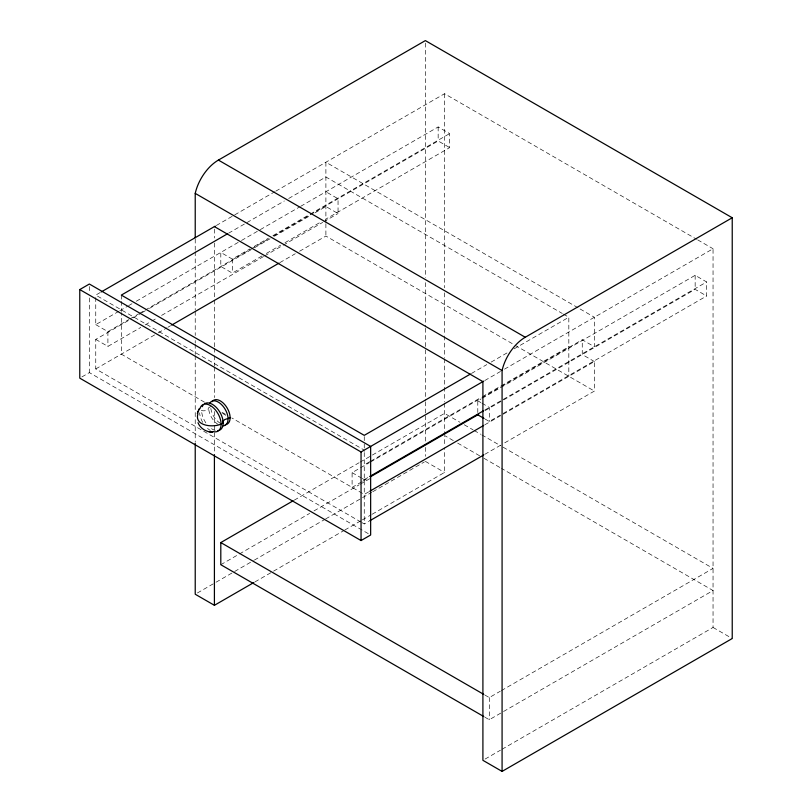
<?xml version="1.0" encoding="UTF-8"?>
<svg xmlns="http://www.w3.org/2000/svg" width="812" height="812" viewBox="0 0 812 812"><rect width="100%" height="100%" fill="white"/><g stroke="black" fill="none" stroke-linecap="round" stroke-linejoin="round"><path stroke-width="0.61" stroke-dasharray="4.06 3.04" d="M210.704 406.548L208.633 407.746C208.197 410.72 204.045 411.278 201.63 410.567L199.559 411.755M100.14 292.574L95.755 295.101L364.253 450.122M216.307 225.503L274.679 191.805M275.775 191.165L444.55 93.725L696.615 239.256M228.537 233.206L284.332 200.99M288.707 198.473L325.896 176.996L562.259 313.452M95.755 297.568L95.755 324.627L118.765 311.341M119.861 310.712L127.535 306.276M128.631 305.647L131.92 303.749M136.304 301.222L240.555 241.032M241.509 240.474L259.221 230.253M260.317 229.623L299.841 206.806M300.694 206.309L438.155 126.946L449.665 133.594L449.665 147.611L325.612 219.23M261.941 255.993L232.303 273.106L220.803 266.458L220.803 252.441L232.303 259.079L249.873 248.939M254.257 246.401L268.528 238.17M272.923 235.632L309.149 214.713M310.245 214.084L449.665 133.594M95.755 324.627L107.905 331.641L128.722 319.623M129.819 318.984L138.588 313.929M139.684 313.29L144.069 310.763M145.165 310.133L250.37 249.385M251.466 248.756L269.097 238.576M273.38 236.099L438.155 140.973L449.665 147.611M360.964 522.045L95.755 368.922L95.755 339.396L128.631 320.415M133.016 317.878L140.689 313.452M141.785 312.823L145.074 310.925M149.459 308.387L253.567 248.279M254.663 247.65L270.01 238.789M274.385 236.262L310.56 215.383M314.934 212.845L325.896 206.522L338.046 213.536L338.046 198.767L325.896 191.754M266.336 253.456L280.607 245.224M285.002 242.686L321.227 221.767M95.755 339.396L107.905 346.409L140.78 327.429M145.165 324.891L150.646 321.735M151.742 321.095L157.213 317.939M161.598 315.401L263.524 256.562M264.621 255.932L282.15 245.803M283.246 245.173L322.699 222.397M323.795 221.757L338.046 213.536M81.9 376.92L89.361 372.617L368.445 533.738M95.755 368.922L157.122 333.488M158.218 332.859L166.988 327.794M168.084 327.165L170.55 325.734M279.866 262.621L295.263 253.73M299.598 251.233L325.896 236.048L514.108 344.714M471.467 373.459L486.774 364.618M491.158 362.091L507.561 352.621M514.128 348.825L568.826 317.248L568.826 376.301M484.805 380.523L500.436 371.49M504.536 369.135L713.048 248.746L713.048 627.453L501.532 749.567M294.289 500.141L358.995 462.779M360.092 462.14L444.55 413.379L459.897 422.24M369.724 461.723L364.253 464.88L364.892 465.256M370.82 461.094L481.313 397.301M482.399 396.672L499.908 386.563M501.004 385.933L568.826 346.775L569.466 347.14M361.695 481.861L352.103 487.403L352.103 472.635L359.564 468.331M360.629 467.712L369.267 462.728M370.363 462.099L480.856 398.306M481.952 397.677L500.547 386.938M501.643 386.299L582.255 339.761L594.394 346.775L594.394 317.248L579.057 308.387M477.791 412.496L477.791 400.813L481.09 398.905M482.186 398.276L695.153 275.319L706.653 281.967L706.653 295.984L501.369 414.506M364.253 479.648L368.638 477.121M484.805 410.05L706.653 281.967M362.761 481.242L368.171 478.126M485.231 410.537L695.153 289.346L706.653 295.984M220.803 564.705L238.352 554.576M239.449 553.946L309.636 513.417M314.031 510.88L358.995 484.926M360.092 484.287L369.967 478.593M485.119 419.063L489.301 421.479L500.273 415.145M368.638 491.879L364.253 494.406L231.846 417.967M484.805 424.808L502.344 414.688M503.186 414.201L594.394 361.543L594.394 391.069L503.44 443.585M197.417 592.973L214.957 582.854M216.053 582.214L233.582 572.095M234.678 571.455L253.314 560.706M254.41 560.067L324.546 519.578M325.642 518.939L371.673 492.366M372.769 491.737L424.27 461.998M254.958 581.899L272.487 571.78M273.583 571.14L343.72 530.652M344.816 530.013L361.259 520.522M362.355 519.893L371.125 514.828M372.221 514.199L444.55 472.442L444.55 447.828M362.061 522.674L364.253 523.943L368.638 521.405M484.805 454.334L502.344 444.215M484.916 695.052L489.301 697.579L500.263 691.245M501.359 690.616L713.048 568.4L501.532 446.285M484.916 717.199L489.301 719.726L502.466 712.124M503.562 711.495L713.048 590.547L501.532 468.433M485.099 759.058L500.436 750.207M697.701 239.885L713.048 248.746M577.961 307.758L325.896 162.227L325.896 222.518M563.355 314.092L568.826 317.248M594.394 361.543L582.255 354.529L582.255 339.761M568.826 361.543L569.466 361.908M515.204 345.344L594.394 391.069M477.791 400.813L480.927 402.62M481.973 403.229L489.301 407.451L489.301 421.479M464.271 424.777L473.041 429.832M474.137 430.472L480.714 434.268M481.81 434.897L500.436 445.656M453.319 440.591L444.55 435.526L444.55 446.6M457.704 443.119L479.618 455.776M484.003 458.303L500.436 467.803M425.366 461.368L444.55 472.442M713.048 627.453L732.231 638.526M352.103 472.635L361.218 477.892M362.233 478.481L364.892 480.014M204.492 402.173L121.323 354.154L121.323 312.691M222.001 412.283L225.279 414.181M222.569 413.399L225.807 415.267M695.153 275.319L695.153 289.346M489.301 697.579L489.301 719.726M444.55 93.725L444.55 287.803M444.55 292.878L444.55 334.737M444.55 336.006L444.55 357.574M444.55 358.843L444.55 401.97M444.55 403.239L444.55 434.298M438.155 126.946L438.155 140.973M425.366 43.137L425.366 277.602M425.366 282.667L425.366 327.023M425.366 328.292L425.366 348.571M425.366 349.84L425.366 400.529M425.366 401.798L425.366 414.475M425.366 415.744L425.366 441.089M425.366 447.422L425.366 456.293M364.253 436.582L364.253 442.733M364.253 443.971L364.253 451.35M364.253 452.578L364.253 523.943M325.896 223.747L325.896 236.048M232.303 259.079L232.303 273.106M214.409 229.136L214.409 237.997M214.409 243.062L214.409 298.796M214.409 300.064L214.409 346.927M214.409 348.196L214.409 354.529M214.409 355.788L214.409 365.928M214.409 367.186L214.409 397.586M214.409 411.522L214.409 453.319M195.225 239.053L195.225 250.461M195.225 251.73L195.225 310.082M195.225 311.351L195.225 335.457M195.225 340.532L195.225 343.07M195.225 344.339L195.225 354.489M195.225 355.757L195.225 442.012M121.323 295.101L121.323 300.125M121.323 301.384L121.323 311.432M107.905 331.641L107.905 346.409M89.361 286.565L89.361 292.888M89.361 297.953L89.361 372.617M210.328 430.411A15.235 8.79 60 0 1 207.547 428.381M202.716 422.372A15.235 8.79 60 0 1 199.6 412.861M215.19 430.411A15.235 8.79 60 0 1 209.608 427.183M205.842 422.869A15.235 8.79 60 0 1 201.63 410.567M218.347 424.564A13.733 7.927 60 0 1 208.633 407.746M220.417 423.367A13.733 7.927 60 0 1 210.744 407.543"/><path stroke-width="1.22" d="M197.367 413.521L198.28 411.034M198.646 410.233L199.265 408.862L197.732 412.263M197.945 413.775C193.804 426.716 215.566 428.259 223.168 423.001L222.853 422.595M222.823 421.184L224.822 419.53L230.131 417.764M195.225 237.784L195.225 193.378A34.226 19.762 -60 0 1 218.408 160.086L425.366 40.6L732.231 217.758L732.231 638.526L502.08 771.4L482.907 760.326L482.907 381.62L214.409 226.599M79.769 289.569L89.361 284.027L370.648 446.427L370.648 535.006L361.056 540.548L79.769 378.148L79.769 289.569L361.056 451.969L483.708 381.153M101.236 291.934L215.21 226.132M227.441 233.836L121.323 295.101L364.253 435.354L470.371 374.088M171.647 325.104L278.861 263.21M502.08 771.4L502.08 370.546A34.226 19.762 -60 0 1 525.262 337.254L732.231 217.758M483.82 716.56L220.803 564.705L220.803 542.568L293.193 500.771M369.734 476.482L483.708 410.679M370.363 476.857L478.664 414.333M369.734 491.25L483.708 425.447M195.225 443.281L195.225 594.242L214.409 605.305L253.862 582.529M369.734 520.776L483.708 454.974M197.996 422.697C200.27 428.563 206.502 432.238 212.693 432.116L211.201 431.964M208.978 431.751L210.318 431.882M218.408 160.086L525.262 337.254M195.225 193.378L502.08 370.546M477.791 414.83L484.064 418.454M220.803 542.568L483.82 694.422M361.056 451.969L361.056 540.548M214.409 454.588L214.409 605.305M199.925 408.751A15.235 8.79 60 0 1 217.951 413.582A15.235 8.79 60 0 1 213.12 431.598M202.279 406.69A15.235 8.79 60 0 1 203.071 405.178M204.786 403.594A15.235 8.79 60 0 1 220.945 414.15A15.235 8.79 60 0 1 217.789 430.664M209.943 402.884A13.733 7.927 60 0 1 225.218 409.38A13.733 7.927 60 0 1 223.198 425.864M212.003 401.696A13.733 7.927 60 0 1 227.279 408.192A13.733 7.927 60 0 1 225.269 424.666"/></g></svg>
